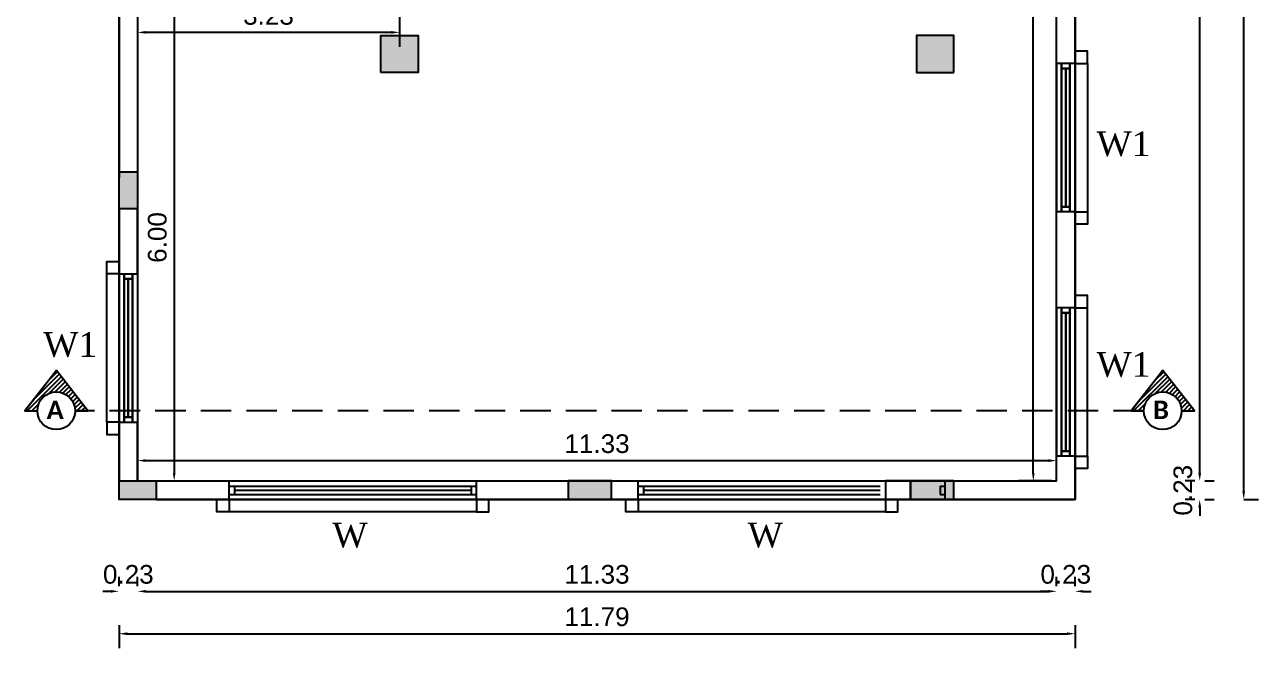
# Model space of a CAD drawing. Header units: metres. Extents: x 3104 to 3209, y 1082 to 1212.
# Drawn here: x 3177.95 to 3193.15, y 1156.87 to 1164.55 of the extents above; entities that cross this region are included whole.
import ezdxf

# ---------------------------------------------------------------- set-up
doc = ezdxf.new("R2010")
doc.units = ezdxf.units.M
for name, pattern in [('CONTINULUS', [0]), ('DASHED', [0.75, 0.5, -0.25]), ('HIDDEN', [0.375, 0.25, -0.125])]:
    doc.linetypes.add(name, pattern=pattern)
doc.layers.get('Defpoints').update_dxf_attribs({"lineweight": 0})
for name, color, linetype in [('BLK_1_FLR_1_BLT_UP_AREA', 1, 'Continuous'), ('BLK_1_FLR_1_REGULAR_ROOM_1', 2, 'Continuous'), ('sill', 8, 'Continuous')]:
    doc.layers.add(name, color=color, linetype=linetype)
doc.layers.add('elevation', color=5, linetype='Continuous', lineweight=30)
doc.layers.add('section', color=3, linetype='Continuous', lineweight=30)
doc.styles.add('ANAND', font='times.ttf')
doc.styles.add('MtXpl_Calibri', font='calibrib.ttf')
doc.styles.get("Standard").update_dxf_attribs({"font": 'arial.ttf'})
doc.dimstyles.new('V1', dxfattribs={"dimtxt": 0.23, "dimasz": 0.1, "dimexe": 0.18, "dimexo": 0.0625, "dimgap": 0.09, "dimtad": 1, "dimzin": 0, "dimdsep": 46, "dimtxsty": 'Standard', "dimcen": 0.09, "dimadec": 0, "dimazin": 0, "dimtfac": 1, "dimtix": 1, "dimtofl": 0, "dimtmove": 2, "dimatfit": 0, "dimfxl": 0, "dimtolj": 1, "dimtzin": 0, "dimarcsym": 0})

# ---------------------------------------------------------------- blocks, each defined once
blk = doc.blocks.new('*U12')
at = {"layer": 'elevation'}
for p, q in [((2.5, 6.5), (69.5, 6.5)), ((2.5, 2.5), (69.5, 2.5))]:
    blk.add_line(p, q, dxfattribs=at)
at = {"layer": 'section'}
for p, q in [((0, 6.5), (2.5, 6.5)), ((2.5, 6.5), (2.5, 2.5)), ((69.5, 6.5), (72, 6.5)), ((69.5, 6.5), (69.5, 2.5)), ((0, 2.5), (2.5, 2.5)), ((2.5, 4.5), (69.5, 4.5)), ((69.5, 2.5), (72, 2.5))]:
    blk.add_line(p, q, dxfattribs=at)
at = {"layer": 'sill'}
for p, q in [((0, 9), (72, 9)), ((0, 0), (72, 0))]:
    blk.add_line(p, q, dxfattribs=at)
blk = doc.blocks.new('*U15')
at = {"ltscale": 0.25}
h = blk.add_hatch(color=256, dxfattribs=at)
h.dxf.hatch_style = 1
h.paths.add_polyline_path([(38625.63, -66138.85), (38634.63, -66138.85), (38634.63, -66120.85), (38625.63, -66120.85)])
blk.add_lwpolyline([(38625.63, -66138.85), (38634.63, -66138.85), (38634.63, -66120.85), (38625.63, -66120.85)], close=True, dxfattribs=at)
blk = doc.blocks.new('*U16')
at = {"ltscale": 0.25}
h = blk.add_hatch(color=256, dxfattribs=at)
h.dxf.hatch_style = 1
h.paths.add_polyline_path([(38625.63, -66138.85), (38634.63, -66138.85), (38634.63, -66117.85), (38625.63, -66117.85)])
blk.add_lwpolyline([(38625.63, -66138.85), (38634.63, -66138.85), (38634.63, -66117.85), (38625.63, -66117.85)], close=True, dxfattribs=at)
blk = doc.blocks.new('*U18')
at = {"ltscale": 0.25}
h = blk.add_hatch(color=256, dxfattribs=at)
h.dxf.hatch_style = 1
h.paths.add_polyline_path([(38621.13, -66138.85), (38639.13, -66138.85), (38639.13, -66120.85), (38621.13, -66120.85)])
blk.add_lwpolyline([(38621.13, -66138.85), (38639.13, -66138.85), (38639.13, -66120.85), (38621.13, -66120.85)], close=True, dxfattribs=at)
blk = doc.blocks.new('*D46')
at = {"color": 0, "lineweight": -2}
for p, q in [((3192.431, 1159.032), (3192.431, 1159.132)), ((3192.494, 1158.932), (3192.611, 1158.932)), ((3192.431, 1158.604), (3192.431, 1158.504)), ((3192.494, 1158.704), (3192.611, 1158.704))]:
    blk.add_line(p, q, dxfattribs=at)
at = {"color": 0}
for points in [[(3192.414, 1159.032), (3192.448, 1159.032), (3192.431, 1158.932)], [(3192.414, 1158.604), (3192.448, 1158.604), (3192.431, 1158.704)]]:
    blk.add_solid(points, dxfattribs=at)
at = {"layer": 'Defpoints', "color": 0}
for p in [(3192.431, 1158.932), (3192.431, 1158.932), (3192.431, 1158.704)]:
    blk.add_point(p, dxfattribs=at)
at = {"color": 0, "insert": (3192.224, 1158.818), "char_height": 0.23, "attachment_point": 5, "rotation": 90}
blk.add_mtext('\\A1;0.23', dxfattribs=at)
blk = doc.blocks.new('*D47')
at = {"color": 0, "lineweight": -2}
for p, q in [((3192.431, 1159.032), (3192.431, 1172.929)), ((3192.494, 1173.029), (3192.611, 1173.029)), ((3192.494, 1158.932), (3192.611, 1158.932))]:
    blk.add_line(p, q, dxfattribs=at)
at = {"color": 0}
for points in [[(3192.414, 1172.929), (3192.448, 1172.929), (3192.431, 1173.029)], [(3192.414, 1159.032), (3192.448, 1159.032), (3192.431, 1158.932)]]:
    blk.add_solid(points, dxfattribs=at)
at = {"layer": 'Defpoints', "color": 0}
for p in [(3192.431, 1173.029), (3192.431, 1173.029), (3192.431, 1158.932)]:
    blk.add_point(p, dxfattribs=at)
at = {"color": 0, "insert": (3192.224, 1165.981), "char_height": 0.23, "attachment_point": 5, "rotation": 90}
blk.add_mtext('\\A1;14.10', dxfattribs=at)
blk = doc.blocks.new('*D49')
at = {"color": 0, "lineweight": -2}
for p, q in [((3192.977, 1173.258), (3193.154, 1173.258)), ((3192.974, 1158.804), (3192.974, 1173.158)), ((3192.977, 1158.704), (3193.154, 1158.704))]:
    blk.add_line(p, q, dxfattribs=at)
at = {"color": 0}
for points in [[(3192.957, 1173.158), (3192.99, 1173.158), (3192.974, 1173.258)], [(3192.957, 1158.804), (3192.99, 1158.804), (3192.974, 1158.704)]]:
    blk.add_solid(points, dxfattribs=at)
at = {"layer": 'Defpoints', "color": 0}
for p in [(3192.914, 1173.258), (3192.974, 1173.258), (3192.914, 1158.704)]:
    blk.add_point(p, dxfattribs=at)
at = {"color": 0, "insert": (3192.766, 1165.981), "char_height": 0.23, "attachment_point": 5, "rotation": 90}
blk.add_mtext('\\A1;14.55', dxfattribs=at)
blk = doc.blocks.new('*D58')
at = {"color": 0, "lineweight": -2}
for p, q in [((3179.109, 1157.635), (3179.109, 1157.752)), ((3179.337, 1157.635), (3179.337, 1157.752)), ((3179.009, 1157.572), (3178.909, 1157.572)), ((3179.437, 1157.572), (3179.537, 1157.572))]:
    blk.add_line(p, q, dxfattribs=at)
at = {"color": 0}
for points in [[(3179.009, 1157.589), (3179.009, 1157.556), (3179.109, 1157.572)], [(3179.437, 1157.589), (3179.437, 1157.556), (3179.337, 1157.572)]]:
    blk.add_solid(points, dxfattribs=at)
at = {"layer": 'Defpoints', "color": 0}
for p in [(3179.109, 1157.572), (3179.337, 1157.572), (3179.337, 1157.572)]:
    blk.add_point(p, dxfattribs=at)
at = {"color": 0, "insert": (3179.223, 1157.78), "char_height": 0.23, "attachment_point": 5}
blk.add_mtext('\\A1;0.23', dxfattribs=at)
blk = doc.blocks.new('*D59')
at = {"color": 0, "lineweight": -2}
for p, q in [((3179.337, 1157.635), (3179.337, 1157.752)), ((3190.666, 1157.635), (3190.666, 1157.752)), ((3179.437, 1157.572), (3190.566, 1157.572))]:
    blk.add_line(p, q, dxfattribs=at)
at = {"color": 0}
for points in [[(3179.437, 1157.589), (3179.437, 1157.556), (3179.337, 1157.572)], [(3190.566, 1157.589), (3190.566, 1157.556), (3190.666, 1157.572)]]:
    blk.add_solid(points, dxfattribs=at)
at = {"layer": 'Defpoints', "color": 0}
for p in [(3179.337, 1157.572), (3190.666, 1157.572), (3190.666, 1157.572)]:
    blk.add_point(p, dxfattribs=at)
at = {"color": 0, "insert": (3185.001, 1157.78), "char_height": 0.23, "attachment_point": 5}
blk.add_mtext('\\A1;11.33', dxfattribs=at)
blk = doc.blocks.new('*D60')
at = {"color": 0, "lineweight": -2}
for p, q in [((3190.666, 1157.635), (3190.666, 1157.752)), ((3190.894, 1157.635), (3190.894, 1157.752)), ((3190.566, 1157.572), (3190.466, 1157.572)), ((3190.994, 1157.572), (3191.094, 1157.572))]:
    blk.add_line(p, q, dxfattribs=at)
at = {"color": 0}
for points in [[(3190.566, 1157.589), (3190.566, 1157.556), (3190.666, 1157.572)], [(3190.994, 1157.589), (3190.994, 1157.556), (3190.894, 1157.572)]]:
    blk.add_solid(points, dxfattribs=at)
at = {"layer": 'Defpoints', "color": 0}
for p in [(3190.666, 1157.572), (3190.894, 1157.572), (3190.894, 1157.572)]:
    blk.add_point(p, dxfattribs=at)
at = {"color": 0, "insert": (3190.78, 1157.78), "char_height": 0.23, "attachment_point": 5}
blk.add_mtext('\\A1;0.23', dxfattribs=at)
blk = doc.blocks.new('*D61')
at = {"color": 0, "lineweight": -2}
for p, q in [((3179.109, 1157.156), (3179.109, 1156.87)), ((3190.894, 1157.156), (3190.894, 1156.87)), ((3179.209, 1157.05), (3190.794, 1157.05))]:
    blk.add_line(p, q, dxfattribs=at)
at = {"color": 0}
for points in [[(3179.209, 1157.067), (3179.209, 1157.033), (3179.109, 1157.05)], [(3190.794, 1157.067), (3190.794, 1157.033), (3190.894, 1157.05)]]:
    blk.add_solid(points, dxfattribs=at)
at = {"layer": 'Defpoints', "color": 0}
for p in [(3179.109, 1157.218), (3190.894, 1157.218), (3190.894, 1157.05)]:
    blk.add_point(p, dxfattribs=at)
at = {"color": 0, "insert": (3185.001, 1157.257), "char_height": 0.23, "attachment_point": 5}
blk.add_mtext('\\A1;11.79', dxfattribs=at)
blk = doc.blocks.new('*D155')
at = {"color": 0, "lineweight": -2}
for p, q in [((3179.337, 1164.87), (3179.337, 1164.279)), ((3182.566, 1164.87), (3182.566, 1164.279)), ((3182.466, 1164.459), (3179.437, 1164.459))]:
    blk.add_line(p, q, dxfattribs=at)
at = {"color": 0}
for points in [[(3179.437, 1164.476), (3179.437, 1164.443), (3179.337, 1164.459)], [(3182.466, 1164.476), (3182.466, 1164.443), (3182.566, 1164.459)]]:
    blk.add_solid(points, dxfattribs=at)
at = {"layer": 'Defpoints', "color": 0}
for p in [(3179.337, 1164.932), (3182.566, 1164.932), (3179.337, 1164.459)]:
    blk.add_point(p, dxfattribs=at)
at = {"color": 0, "insert": (3180.951, 1164.667), "char_height": 0.23, "attachment_point": 5}
blk.add_mtext('\\A1;3.23', dxfattribs=at)
blk = doc.blocks.new('*D156')
at = {"color": 0, "lineweight": -2}
for p, q in [((3179.4, 1164.932), (3179.968, 1164.932)), ((3179.788, 1164.832), (3179.788, 1159.032)), ((3179.4, 1158.932), (3179.968, 1158.932))]:
    blk.add_line(p, q, dxfattribs=at)
at = {"color": 0}
for points in [[(3179.771, 1164.832), (3179.805, 1164.832), (3179.788, 1164.932)], [(3179.771, 1159.032), (3179.805, 1159.032), (3179.788, 1158.932)]]:
    blk.add_solid(points, dxfattribs=at)
at = {"layer": 'Defpoints', "color": 0}
for p in [(3179.337, 1164.932), (3179.337, 1158.932), (3179.788, 1158.932)]:
    blk.add_point(p, dxfattribs=at)
at = {"color": 0, "insert": (3179.581, 1161.932), "char_height": 0.23, "attachment_point": 5, "rotation": 90}
blk.add_mtext('\\A1;6.00', dxfattribs=at)
blk = doc.blocks.new('*D157')
at = {"color": 0, "lineweight": -2}
for p, q in [((3179.337, 1158.995), (3179.337, 1159.363)), ((3190.666, 1158.995), (3190.666, 1159.363)), ((3179.437, 1159.183), (3190.566, 1159.183))]:
    blk.add_line(p, q, dxfattribs=at)
at = {"color": 0}
for points in [[(3179.437, 1159.2), (3179.437, 1159.166), (3179.337, 1159.183)], [(3190.566, 1159.2), (3190.566, 1159.166), (3190.666, 1159.183)]]:
    blk.add_solid(points, dxfattribs=at)
at = {"layer": 'Defpoints', "color": 0}
for p in [(3190.666, 1159.183), (3179.337, 1158.932), (3190.666, 1158.932)]:
    blk.add_point(p, dxfattribs=at)
at = {"color": 0, "insert": (3185.001, 1159.39), "char_height": 0.23, "attachment_point": 5}
blk.add_mtext('\\A1;11.33', dxfattribs=at)
blk = doc.blocks.new('*D78')
at = {"color": 0, "lineweight": -2}
for p, q in [((3190.603, 1173.025), (3190.199, 1173.025)), ((3190.379, 1159.032), (3190.379, 1172.925)), ((3190.603, 1158.932), (3190.199, 1158.932))]:
    blk.add_line(p, q, dxfattribs=at)
at = {"color": 0}
for points in [[(3190.363, 1172.925), (3190.396, 1172.925), (3190.379, 1173.025)], [(3190.363, 1159.032), (3190.396, 1159.032), (3190.379, 1158.932)]]:
    blk.add_solid(points, dxfattribs=at)
at = {"layer": 'Defpoints', "color": 0}
for p in [(3190.379, 1173.025), (3190.666, 1173.025), (3190.666, 1158.932)]:
    blk.add_point(p, dxfattribs=at)
at = {"color": 0, "insert": (3190.172, 1165.979), "char_height": 0.23, "attachment_point": 5, "rotation": 90}
blk.add_mtext('\\A1;14.10', dxfattribs=at)
blk = doc.blocks.new('*D97')
at = {"color": 0, "lineweight": -2}
for p, q in [((3192.431, 1159.032), (3192.431, 1159.132)), ((3192.369, 1158.932), (3192.251, 1158.932)), ((3192.369, 1158.704), (3192.251, 1158.704)), ((3192.431, 1158.604), (3192.431, 1158.504))]:
    blk.add_line(p, q, dxfattribs=at)
at = {"color": 0}
for points in [[(3192.414, 1159.032), (3192.448, 1159.032), (3192.431, 1158.932)], [(3192.414, 1158.604), (3192.448, 1158.604), (3192.431, 1158.704)]]:
    blk.add_solid(points, dxfattribs=at)
at = {"layer": 'Defpoints', "color": 0}
for p in [(3192.431, 1158.932), (3192.431, 1158.932), (3192.431, 1158.704)]:
    blk.add_point(p, dxfattribs=at)
at = {"color": 0, "insert": (3192.224, 1158.818), "char_height": 0.23, "attachment_point": 5, "rotation": 90}
blk.add_mtext('\\A1;0.23', dxfattribs=at)
blk = doc.blocks.new('*D98')
at = {"color": 0, "lineweight": -2}
for p, q in [((3192.369, 1173.029), (3192.251, 1173.029)), ((3192.431, 1159.032), (3192.431, 1172.929)), ((3192.369, 1158.932), (3192.251, 1158.932))]:
    blk.add_line(p, q, dxfattribs=at)
at = {"color": 0}
for points in [[(3192.414, 1172.929), (3192.448, 1172.929), (3192.431, 1173.029)], [(3192.414, 1159.032), (3192.448, 1159.032), (3192.431, 1158.932)]]:
    blk.add_solid(points, dxfattribs=at)
at = {"layer": 'Defpoints', "color": 0}
for p in [(3192.431, 1173.029), (3192.431, 1173.029), (3192.431, 1158.932)]:
    blk.add_point(p, dxfattribs=at)
at = {"color": 0, "insert": (3192.224, 1165.981), "char_height": 0.23, "attachment_point": 5, "rotation": 90}
blk.add_mtext('\\A1;14.10', dxfattribs=at)
blk = doc.blocks.new('*D100')
at = {"color": 0, "lineweight": -2}
for p, q in [((3192.977, 1173.258), (3193.154, 1173.258)), ((3192.974, 1158.804), (3192.974, 1173.158)), ((3192.977, 1158.704), (3193.154, 1158.704))]:
    blk.add_line(p, q, dxfattribs=at)
at = {"color": 0}
for points in [[(3192.957, 1173.158), (3192.99, 1173.158), (3192.974, 1173.258)], [(3192.957, 1158.804), (3192.99, 1158.804), (3192.974, 1158.704)]]:
    blk.add_solid(points, dxfattribs=at)
at = {"layer": 'Defpoints', "color": 0}
for p in [(3192.914, 1173.258), (3192.974, 1173.258), (3192.914, 1158.704)]:
    blk.add_point(p, dxfattribs=at)
at = {"color": 0, "insert": (3192.766, 1165.981), "char_height": 0.23, "attachment_point": 5, "rotation": 90}
blk.add_mtext('\\A1;14.55', dxfattribs=at)
blk = doc.blocks.new('*D109')
at = {"color": 0, "lineweight": -2}
for p, q in [((3179.109, 1157.635), (3179.109, 1157.752)), ((3179.337, 1157.635), (3179.337, 1157.752)), ((3179.009, 1157.572), (3178.909, 1157.572)), ((3179.437, 1157.572), (3179.537, 1157.572))]:
    blk.add_line(p, q, dxfattribs=at)
at = {"color": 0}
for points in [[(3179.009, 1157.589), (3179.009, 1157.556), (3179.109, 1157.572)], [(3179.437, 1157.589), (3179.437, 1157.556), (3179.337, 1157.572)]]:
    blk.add_solid(points, dxfattribs=at)
at = {"layer": 'Defpoints', "color": 0}
for p in [(3179.109, 1157.572), (3179.337, 1157.572), (3179.337, 1157.572)]:
    blk.add_point(p, dxfattribs=at)
at = {"color": 0, "insert": (3179.223, 1157.78), "char_height": 0.23, "attachment_point": 5}
blk.add_mtext('\\A1;0.23', dxfattribs=at)
blk = doc.blocks.new('*D110')
at = {"color": 0, "lineweight": -2}
for p, q in [((3179.337, 1157.635), (3179.337, 1157.752)), ((3190.666, 1157.635), (3190.666, 1157.752)), ((3179.437, 1157.572), (3190.566, 1157.572))]:
    blk.add_line(p, q, dxfattribs=at)
at = {"color": 0}
for points in [[(3179.437, 1157.589), (3179.437, 1157.556), (3179.337, 1157.572)], [(3190.566, 1157.589), (3190.566, 1157.556), (3190.666, 1157.572)]]:
    blk.add_solid(points, dxfattribs=at)
at = {"layer": 'Defpoints', "color": 0}
for p in [(3179.337, 1157.572), (3190.666, 1157.572), (3190.666, 1157.572)]:
    blk.add_point(p, dxfattribs=at)
at = {"color": 0, "insert": (3185.001, 1157.78), "char_height": 0.23, "attachment_point": 5}
blk.add_mtext('\\A1;11.33', dxfattribs=at)
blk = doc.blocks.new('*D111')
at = {"color": 0, "lineweight": -2}
for p, q in [((3190.666, 1157.635), (3190.666, 1157.752)), ((3190.894, 1157.635), (3190.894, 1157.752)), ((3190.566, 1157.572), (3190.466, 1157.572)), ((3190.994, 1157.572), (3191.094, 1157.572))]:
    blk.add_line(p, q, dxfattribs=at)
at = {"color": 0}
for points in [[(3190.566, 1157.589), (3190.566, 1157.556), (3190.666, 1157.572)], [(3190.994, 1157.589), (3190.994, 1157.556), (3190.894, 1157.572)]]:
    blk.add_solid(points, dxfattribs=at)
at = {"layer": 'Defpoints', "color": 0}
for p in [(3190.666, 1157.572), (3190.894, 1157.572), (3190.894, 1157.572)]:
    blk.add_point(p, dxfattribs=at)
at = {"color": 0, "insert": (3190.78, 1157.78), "char_height": 0.23, "attachment_point": 5}
blk.add_mtext('\\A1;0.23', dxfattribs=at)
blk = doc.blocks.new('*D112')
at = {"color": 0, "lineweight": -2}
for p, q in [((3179.109, 1157.156), (3179.109, 1156.87)), ((3190.894, 1157.156), (3190.894, 1156.87)), ((3179.209, 1157.05), (3190.794, 1157.05))]:
    blk.add_line(p, q, dxfattribs=at)
at = {"color": 0}
for points in [[(3179.209, 1157.067), (3179.209, 1157.033), (3179.109, 1157.05)], [(3190.794, 1157.067), (3190.794, 1157.033), (3190.894, 1157.05)]]:
    blk.add_solid(points, dxfattribs=at)
at = {"layer": 'Defpoints', "color": 0}
for p in [(3179.109, 1157.218), (3190.894, 1157.218), (3190.894, 1157.05)]:
    blk.add_point(p, dxfattribs=at)
at = {"color": 0, "insert": (3185.001, 1157.257), "char_height": 0.23, "attachment_point": 5}
blk.add_mtext('\\A1;11.79', dxfattribs=at)
blk = doc.blocks.new('*D165')
at = {"color": 0, "lineweight": -2}
for p, q in [((3179.337, 1164.87), (3179.337, 1164.279)), ((3182.566, 1164.87), (3182.566, 1164.279)), ((3182.466, 1164.459), (3179.437, 1164.459))]:
    blk.add_line(p, q, dxfattribs=at)
at = {"color": 0}
for points in [[(3179.437, 1164.476), (3179.437, 1164.443), (3179.337, 1164.459)], [(3182.466, 1164.476), (3182.466, 1164.443), (3182.566, 1164.459)]]:
    blk.add_solid(points, dxfattribs=at)
at = {"layer": 'Defpoints', "color": 0}
for p in [(3179.337, 1164.932), (3182.566, 1164.932), (3179.337, 1164.459)]:
    blk.add_point(p, dxfattribs=at)
at = {"color": 0, "insert": (3180.951, 1164.667), "char_height": 0.23, "attachment_point": 5}
blk.add_mtext('\\A1;3.23', dxfattribs=at)
blk = doc.blocks.new('*D166')
at = {"color": 0, "lineweight": -2}
for p, q in [((3179.4, 1164.932), (3179.968, 1164.932)), ((3179.788, 1164.832), (3179.788, 1159.032)), ((3179.4, 1158.932), (3179.968, 1158.932))]:
    blk.add_line(p, q, dxfattribs=at)
at = {"color": 0}
for points in [[(3179.771, 1164.832), (3179.805, 1164.832), (3179.788, 1164.932)], [(3179.771, 1159.032), (3179.805, 1159.032), (3179.788, 1158.932)]]:
    blk.add_solid(points, dxfattribs=at)
at = {"layer": 'Defpoints', "color": 0}
for p in [(3179.337, 1164.932), (3179.337, 1158.932), (3179.788, 1158.932)]:
    blk.add_point(p, dxfattribs=at)
at = {"color": 0, "insert": (3179.581, 1161.932), "char_height": 0.23, "attachment_point": 5, "rotation": 90}
blk.add_mtext('\\A1;6.00', dxfattribs=at)
blk = doc.blocks.new('*D167')
at = {"color": 0, "lineweight": -2}
for p, q in [((3179.337, 1158.995), (3179.337, 1159.363)), ((3190.666, 1158.995), (3190.666, 1159.363)), ((3179.437, 1159.183), (3190.566, 1159.183))]:
    blk.add_line(p, q, dxfattribs=at)
at = {"color": 0}
for points in [[(3179.437, 1159.2), (3179.437, 1159.166), (3179.337, 1159.183)], [(3190.566, 1159.2), (3190.566, 1159.166), (3190.666, 1159.183)]]:
    blk.add_solid(points, dxfattribs=at)
at = {"layer": 'Defpoints', "color": 0}
for p in [(3190.666, 1159.183), (3179.337, 1158.932), (3190.666, 1158.932)]:
    blk.add_point(p, dxfattribs=at)
at = {"color": 0, "insert": (3185.001, 1159.39), "char_height": 0.23, "attachment_point": 5}
blk.add_mtext('\\A1;11.33', dxfattribs=at)
blk = doc.blocks.new('*D114')
at = {"color": 0, "lineweight": -2}
for p, q in [((3190.603, 1173.025), (3190.199, 1173.025)), ((3190.379, 1159.032), (3190.379, 1172.925)), ((3190.603, 1158.932), (3190.199, 1158.932))]:
    blk.add_line(p, q, dxfattribs=at)
at = {"color": 0}
for points in [[(3190.363, 1172.925), (3190.396, 1172.925), (3190.379, 1173.025)], [(3190.363, 1159.032), (3190.396, 1159.032), (3190.379, 1158.932)]]:
    blk.add_solid(points, dxfattribs=at)
at = {"layer": 'Defpoints', "color": 0}
for p in [(3190.379, 1173.025), (3190.666, 1173.025), (3190.666, 1158.932)]:
    blk.add_point(p, dxfattribs=at)
at = {"color": 0, "insert": (3190.172, 1165.979), "char_height": 0.23, "attachment_point": 5, "rotation": 90}
blk.add_mtext('\\A1;14.10', dxfattribs=at)

msp = doc.modelspace()

# ---------------------------------------------------------------- hatches: boundary and pattern name
at = {"linetype": 'CONTINULUS'}
h = msp.add_hatch(dxfattribs=at)
h.set_pattern_fill('ANSI31', color=256, scale=0.314928, angle=180)
h.set_pattern_definition([(225, (9093.267846, 6336.933627), (0.02783596555, -0.02783596555), [])])
h.paths.add_polyline_path([(3177.94513, 1159.79649), (3178.10259, 1159.79649, -1), (3178.56715, 1159.79649), (3178.72462, 1159.79649), (3178.33581, 1160.29331)])
h = msp.add_hatch(dxfattribs=at)
h.set_pattern_fill('ANSI31', color=256, scale=0.314928, angle=180)
h.set_pattern_definition([(225, (9093.267846, 6336.933627), (0.02783596555, -0.02783596555), [])])
h.paths.add_polyline_path([(3177.94513, 1159.79649), (3178.10259, 1159.79649, -1), (3178.56715, 1159.79649), (3178.72462, 1159.79649), (3178.33581, 1160.29331)])
h = msp.add_hatch(dxfattribs=at)
h.set_pattern_fill('ANSI31', color=256, scale=0.314928, angle=180)
h.set_pattern_definition([(225, (9106.90807, 6336.933627), (0.02783596555, -0.02783596555), [])])
h.paths.add_polyline_path([(3191.58535, 1159.79649), (3191.74281, 1159.79649, -1), (3192.20737, 1159.79649), (3192.36484, 1159.79649), (3191.97603, 1160.29331)])
h = msp.add_hatch(dxfattribs=at)
h.set_pattern_fill('ANSI31', color=256, scale=0.314928, angle=180)
h.set_pattern_definition([(225, (9106.90807, 6336.933627), (0.02783596555, -0.02783596555), [])])
h.paths.add_polyline_path([(3191.58535, 1159.79649), (3191.74281, 1159.79649, -1), (3192.20737, 1159.79649), (3192.36484, 1159.79649), (3191.97603, 1160.29331)])

# ---------------------------------------------------------------- linework, layer by layer
for p, q in [((3179.1085, 1170.13354), (3179.1085, 1162.66594)), ((3179.1085, 1170.13354), (3179.1085, 1162.66594)), ((3190.6655, 1158.93214), (3190.6655, 1167.99994)), ((3190.6655, 1158.93214), (3190.6655, 1167.99994)), ((3190.8941, 1158.70354), (3190.8941, 1167.99994)), ((3190.8941, 1158.70354), (3190.8941, 1167.99994)), ((3190.6655, 1164.07564), (3190.6655, 1164.38044)), ((3190.6655, 1164.07564), (3190.6655, 1164.38044)), ((3190.8941, 1164.07564), (3190.8941, 1164.38044)), ((3190.8941, 1164.07564), (3190.8941, 1164.38044)), ((3190.8941, 1164.07564), (3190.6655, 1164.07564)), ((3190.8941, 1164.07564), (3190.6655, 1164.07564)), ((3179.1085, 1162.28494), (3179.1085, 1161.48484)), ((3179.1085, 1162.28494), (3179.1085, 1161.48484)), ((3179.3371, 1161.48484), (3179.3371, 1162.28494)), ((3179.3371, 1161.48484), (3179.3371, 1162.28494)), ((3190.6655, 1161.06574), (3190.6655, 1162.24684)), ((3190.8941, 1162.24684), (3190.6655, 1162.24684)), ((3190.6655, 1161.06574), (3190.6655, 1162.24684)), ((3190.8941, 1162.24684), (3190.6655, 1162.24684)), ((3190.8941, 1161.06574), (3190.8941, 1162.24684)), ((3190.8941, 1161.06574), (3190.8941, 1162.24684)), ((3179.1085, 1161.48484), (3179.3371, 1161.48484)), ((3179.1085, 1161.48484), (3179.3371, 1161.48484)), ((3190.8941, 1161.06574), (3190.6655, 1161.06574)), ((3190.8941, 1161.06574), (3190.6655, 1161.06574)), ((3179.1085, 1159.65604), (3179.1085, 1158.93214)), ((3179.1085, 1159.65604), (3179.3371, 1159.65604)), ((3179.1085, 1159.65604), (3179.1085, 1158.93214)), ((3179.1085, 1159.65604), (3179.3371, 1159.65604)), ((3179.3371, 1158.93214), (3179.3371, 1159.65604)), ((3179.3371, 1158.93214), (3179.3371, 1159.65604)), ((3190.6655, 1158.93214), (3190.6655, 1159.23694)), ((3190.8941, 1159.23694), (3190.6655, 1159.23694)), ((3190.6655, 1158.93214), (3190.6655, 1159.23694)), ((3190.8941, 1159.23694), (3190.6655, 1159.23694)), ((3190.8941, 1158.93214), (3190.8941, 1159.23694)), ((3190.8941, 1158.93214), (3190.8941, 1159.23694)), ((3180.46708, 1158.70354), (3180.46708, 1158.93214)), ((3180.46708, 1158.93214), (3183.51508, 1158.93214)), ((3180.46708, 1158.70354), (3180.46708, 1158.93214)), ((3180.46708, 1158.93214), (3183.51508, 1158.93214)), ((3183.51508, 1158.93214), (3184.64505, 1158.93214)), ((3183.51508, 1158.70354), (3183.51508, 1158.93214)), ((3183.51508, 1158.93214), (3184.64505, 1158.93214)), ((3183.51508, 1158.70354), (3183.51508, 1158.93214)), ((3185.17845, 1158.93214), (3186.24558, 1158.93214)), ((3185.17845, 1158.93214), (3186.24558, 1158.93214)), ((3185.50864, 1158.70354), (3185.50864, 1158.93214)), ((3185.50864, 1158.93214), (3188.55664, 1158.93214)), ((3185.50864, 1158.70354), (3185.50864, 1158.93214)), ((3185.50864, 1158.93214), (3188.55664, 1158.93214)), ((3189.29358, 1158.93214), (3190.6655, 1158.93214)), ((3189.29358, 1158.70354), (3189.29358, 1158.93214)), ((3189.29358, 1158.93214), (3190.6655, 1158.93214)), ((3189.29358, 1158.70354), (3189.29358, 1158.93214)), ((3180.46708, 1158.86864), (3180.53058, 1158.86864)), ((3180.46708, 1158.86864), (3180.53058, 1158.86864)), ((3180.46708, 1158.76704), (3180.53058, 1158.76704)), ((3180.46708, 1158.76704), (3180.53058, 1158.76704)), ((3180.53058, 1158.86864), (3183.45158, 1158.86864)), ((3180.53058, 1158.86864), (3180.53058, 1158.76704)), ((3180.53058, 1158.86864), (3183.45158, 1158.86864)), ((3180.53058, 1158.86864), (3180.53058, 1158.76704)), ((3180.53058, 1158.81784), (3183.45158, 1158.81784)), ((3180.53058, 1158.81784), (3183.45158, 1158.81784)), ((3180.53058, 1158.76704), (3183.45158, 1158.76704)), ((3180.53058, 1158.76704), (3183.45158, 1158.76704)), ((3183.45158, 1158.86864), (3183.51508, 1158.86864)), ((3183.45158, 1158.86864), (3183.45158, 1158.76704)), ((3183.45158, 1158.86864), (3183.51508, 1158.86864)), ((3183.45158, 1158.86864), (3183.45158, 1158.76704)), ((3183.45158, 1158.76704), (3183.51508, 1158.76704)), ((3183.45158, 1158.76704), (3183.51508, 1158.76704)), ((3185.50864, 1158.86864), (3185.57214, 1158.86864)), ((3185.50864, 1158.86864), (3185.57214, 1158.86864)), ((3185.50864, 1158.76704), (3185.57214, 1158.76704)), ((3185.50864, 1158.76704), (3185.57214, 1158.76704)), ((3185.57214, 1158.86864), (3188.49314, 1158.86864)), ((3185.57214, 1158.86864), (3185.57214, 1158.76704)), ((3185.57214, 1158.86864), (3188.49314, 1158.86864)), ((3185.57214, 1158.86864), (3185.57214, 1158.76704)), ((3185.57214, 1158.81784), (3188.49314, 1158.81784)), ((3185.57214, 1158.81784), (3188.49314, 1158.81784)), ((3185.57214, 1158.76704), (3188.49314, 1158.76704)), ((3185.57214, 1158.76704), (3188.49314, 1158.76704)), ((3189.23008, 1158.86864), (3189.29358, 1158.86864)), ((3189.23008, 1158.86864), (3189.23008, 1158.76704)), ((3189.23008, 1158.86864), (3189.29358, 1158.86864)), ((3189.23008, 1158.86864), (3189.23008, 1158.76704)), ((3189.23008, 1158.76704), (3189.29358, 1158.76704)), ((3189.23008, 1158.76704), (3189.29358, 1158.76704)), ((3179.5657, 1158.70354), (3180.46708, 1158.70354)), ((3179.5657, 1158.70354), (3180.46708, 1158.70354)), ((3180.46708, 1158.70354), (3183.51508, 1158.70354)), ((3180.46708, 1158.70354), (3183.51508, 1158.70354)), ((3185.50864, 1158.70354), (3188.55664, 1158.70354)), ((3185.50864, 1158.70354), (3188.55664, 1158.70354)), ((3189.29358, 1158.70354), (3190.8941, 1158.70354)), ((3189.29358, 1158.70354), (3190.8941, 1158.70354))]:
    msp.add_line(p, q)
at = {"ltscale": 5}
for p, q in [((3191.0465, 1164.07564), (3191.0465, 1162.24684)), ((3191.0465, 1164.07564), (3191.0465, 1162.24684)), ((3178.9561, 1159.65604), (3178.9561, 1161.48484)), ((3178.9561, 1159.65604), (3178.9561, 1161.48484)), ((3191.0465, 1159.23694), (3191.0465, 1161.06574)), ((3191.0465, 1159.23694), (3191.0465, 1161.06574)), ((3183.51508, 1158.55114), (3180.46708, 1158.55114)), ((3183.51508, 1158.55114), (3180.46708, 1158.55114)), ((3188.55664, 1158.55114), (3185.50864, 1158.55114)), ((3188.55664, 1158.55114), (3185.50864, 1158.55114))]:
    msp.add_line(p, q, dxfattribs=at)
at = {"linetype": 'CONTINULUS'}
for p, q in [((3177.94513, 1159.79649), (3178.33393, 1160.29331, -2.505)), ((3177.94513, 1159.79649), (3178.33393, 1160.29331, -2.505)), ((3178.72462, 1159.79649), (3178.33581, 1160.29331, -2.505)), ((3178.72462, 1159.79649), (3178.33581, 1160.29331, -2.505)), ((3191.58535, 1159.79649), (3191.97416, 1160.29331, -2.505)), ((3191.58535, 1159.79649), (3191.97416, 1160.29331, -2.505)), ((3192.36484, 1159.79649), (3191.97603, 1160.29331, -2.505)), ((3192.36484, 1159.79649), (3191.97603, 1160.29331, -2.505))]:
    msp.add_line(p, q, dxfattribs=at)
at = {"linetype": 'DASHED', "ltscale": 0.75}
msp.add_line((3191.74281, 1159.79649), (3178.56715, 1159.79649), dxfattribs=at)
msp.add_line((3191.74281, 1159.79649), (3178.56715, 1159.79649), dxfattribs=at)
for points in [[(3179.1085, 1173.25774), (3190.8941, 1173.25774), (3190.8941, 1158.70354), (3179.1085, 1158.70354)], [(3188.55664, 1158.70354), (3188.86608, 1158.70354), (3188.86608, 1158.93214), (3188.55664, 1158.93214)], [(3188.55664, 1158.70354), (3188.86608, 1158.70354), (3188.86608, 1158.93214), (3188.55664, 1158.93214)]]:
    msp.add_lwpolyline(points, close=True)
for points in [[(3179.3371, 1164.93214), (3179.3371, 1158.93214), (3180.46708, 1158.93214)], [(3179.3371, 1164.93214), (3179.3371, 1158.93214), (3180.46708, 1158.93214)], [(3190.8941, 1164.07564), (3191.0465, 1164.07564), (3191.0465, 1164.22804), (3190.8941, 1164.22804)], [(3190.8941, 1164.07564), (3191.0465, 1164.07564), (3191.0465, 1164.22804), (3190.8941, 1164.22804)], [(3190.8941, 1162.24684), (3191.0465, 1162.24684), (3191.0465, 1162.09444), (3190.8941, 1162.09444)], [(3190.8941, 1162.24684), (3191.0465, 1162.24684), (3191.0465, 1162.09444), (3190.8941, 1162.09444)], [(3179.1085, 1161.48484), (3178.9561, 1161.48484), (3178.9561, 1161.63724), (3179.1085, 1161.63724)], [(3179.1085, 1161.48484), (3178.9561, 1161.48484), (3178.9561, 1161.63724), (3179.1085, 1161.63724)], [(3190.8941, 1161.06574), (3191.0465, 1161.06574), (3191.0465, 1161.21814), (3190.8941, 1161.21814)], [(3190.8941, 1161.06574), (3191.0465, 1161.06574), (3191.0465, 1161.21814), (3190.8941, 1161.21814)], [(3179.1085, 1159.65604), (3178.9561, 1159.65604), (3178.9561, 1159.50364), (3179.1085, 1159.50364)], [(3179.1085, 1159.65604), (3178.9561, 1159.65604), (3178.9561, 1159.50364), (3179.1085, 1159.50364)], [(3190.8941, 1159.23694), (3191.0465, 1159.23694), (3191.0465, 1159.08454), (3190.8941, 1159.08454)], [(3190.8941, 1159.23694), (3191.0465, 1159.23694), (3191.0465, 1159.08454), (3190.8941, 1159.08454)], [(3180.46708, 1158.70354), (3180.46708, 1158.55114), (3180.31468, 1158.55114), (3180.31468, 1158.70354)], [(3180.46708, 1158.70354), (3180.46708, 1158.55114), (3180.31468, 1158.55114), (3180.31468, 1158.70354)], [(3183.51508, 1158.70354), (3184.64505, 1158.70354)], [(3183.51508, 1158.70354), (3183.51508, 1158.55114), (3183.66748, 1158.55114), (3183.66748, 1158.70354)], [(3183.51508, 1158.70354), (3184.64505, 1158.70354)], [(3183.51508, 1158.70354), (3183.51508, 1158.55114), (3183.66748, 1158.55114), (3183.66748, 1158.70354)], [(3185.17845, 1158.70354), (3186.24558, 1158.70354)], [(3185.17845, 1158.70354), (3186.24558, 1158.70354)], [(3185.50864, 1158.70354), (3185.50864, 1158.55114), (3185.35624, 1158.55114), (3185.35624, 1158.70354)], [(3185.50864, 1158.70354), (3185.50864, 1158.55114), (3185.35624, 1158.55114), (3185.35624, 1158.70354)], [(3188.55664, 1158.70354), (3188.55664, 1158.55114), (3188.70904, 1158.55114), (3188.70904, 1158.70354)], [(3188.55664, 1158.70354), (3188.55664, 1158.55114), (3188.70904, 1158.55114), (3188.70904, 1158.70354)]]:
    msp.add_lwpolyline(points)
at = {"linetype": 'HIDDEN'}
msp.add_lwpolyline([(3190.8941, 1158.93214), (3190.8941, 1164.38044)], dxfattribs=at)
msp.add_lwpolyline([(3190.8941, 1158.93214), (3190.8941, 1164.38044)], dxfattribs=at)
at = {"linetype": 'CONTINULUS'}
for points in [[(3178.56715, 1159.79649), (3178.72462, 1159.79649), (3178.33581, 1160.29331), (3177.94513, 1159.79649), (3178.10259, 1159.79649, -0.41421356)], [(3178.56715, 1159.79649), (3178.72462, 1159.79649), (3178.33581, 1160.29331), (3177.94513, 1159.79649), (3178.10259, 1159.79649, -0.41421356)], [(3192.20737, 1159.79649), (3192.36484, 1159.79649), (3191.97603, 1160.29331), (3191.58535, 1159.79649), (3191.74281, 1159.79649, -0.41421356)], [(3192.20737, 1159.79649), (3192.36484, 1159.79649), (3191.97603, 1160.29331), (3191.58535, 1159.79649), (3191.74281, 1159.79649, -0.41421356)]]:
    msp.add_lwpolyline(points, format="xyb", dxfattribs=at)
for centre in [(3178.33487, 1159.79649), (3178.33487, 1159.79649), (3191.97509, 1159.79649), (3191.97509, 1159.79649)]:
    msp.add_circle(centre, 0.23228, dxfattribs=at)
at = {"layer": 'BLK_1_FLR_1_BLT_UP_AREA', "color": 18}
msp.add_lwpolyline([(3179.1085, 1173.25774), (3190.8941, 1173.25774), (3190.8941, 1158.70354), (3179.1085, 1158.70354)], close=True, dxfattribs=at)
at = {"layer": 'BLK_1_FLR_1_REGULAR_ROOM_1', "color": 2}
msp.add_lwpolyline([(3179.3371, 1164.93214), (3179.3371, 1158.93214), (3190.6655, 1158.93214), (3190.6655, 1173.02914), (3185.8903, 1173.02914), (3185.8903, 1170.54354), (3182.5657, 1170.54354), (3182.5657, 1164.93214)], close=True, dxfattribs=at)

# ---------------------------------------------------------------- block references
at = {"yscale": 0.0254, "zscale": 0.0254}
for name, p, xscale, rotation in [('*U18', (4862.26384, 182.98864), -0.0254, 270), ('*U18', (4862.26384, 182.98864), -0.0254, 270), ('*U18', (1509.47208, 182.98864), 0.0254, 90), ('*U18', (1509.47208, 182.98864), 0.0254, 90), ('*U12', (3190.66553, 1164.07564), 0.0254, 270), ('*U12', (3190.66553, 1164.07564), 0.0254, 270), ('*U12', (3179.1085, 1161.48484), 0.0254, 270), ('*U12', (3179.1085, 1161.48484), 0.0254, 270), ('*U12', (3190.66553, 1161.06574), 0.0254, 270), ('*U12', (3190.66553, 1161.06574), 0.0254, 270), ('*U15', (4859.03524, 177.61253), -0.0254, 270), ('*U15', (4859.03524, 177.61253), -0.0254, 270), ('*U16', (1505.25237, 177.61253), 0.0254, 90), ('*U16', (1505.25237, 177.61253), 0.0254, 90), ('*U16', (1509.47274, 177.61253), 0.0254, 90), ('*U16', (1509.47274, 177.61253), 0.0254, 90)]:
    msp.add_blockref(name, p, dxfattribs=dict(at, xscale=xscale, rotation=rotation))
at = {"xscale": -0.0254, "yscale": 0.0254, "zscale": 0.0254}
msp.add_blockref('*U15', (4160.42812, 2842.21168), dxfattribs=at)
msp.add_blockref('*U15', (4160.42812, 2842.21168), dxfattribs=at)

# ---------------------------------------------------------------- texts
at = {"style": 'MtXpl_Calibri'}
for s, p in [('A', (3178.21529, 1159.69433, 0.2558)), ('A', (3178.21529, 1159.69433, 0.2558)), ('B', (3191.85551, 1159.69433, 0.2558)), ('B', (3191.85551, 1159.69433, 0.2558))]:
    msp.add_text(s, height=0.22675, dxfattribs=at).set_placement(p)
at = {"char_height": 0.3048, "width": 2.3734799, "attachment_point": 1, "style": 'ANAND'}
for s, insert in [('W1', (3191.15933, 1163.23871)), ('W1', (3191.15933, 1163.23871)), ('W1', (3178.17413, 1160.76595)), ('W1', (3178.17413, 1160.76595)), ('W1', (3191.15933, 1160.51988)), ('W1', (3191.15933, 1160.51988)), ('W', (3181.73804, 1158.41728)), ('W', (3181.73804, 1158.41728)), ('W', (3186.8583, 1158.41728)), ('W', (3186.8583, 1158.41728))]:
    msp.add_mtext(s, dxfattribs=dict(at, insert=insert))

# ---------------------------------------------------------------- dimensions: what is measured, and where the dimension line sits
for p1, p2, distance, picture, middle in [((3192.91431, 1158.70354), (3192.91431, 1173.25774), -0.0594, '*D49', (3192.76628, 1165.98064)), ((3192.91431, 1158.70354), (3192.91431, 1173.25774), -0.0594, '*D100', (3192.76628, 1165.98064)), ((3182.5657, 1164.93214), (3179.3371, 1164.93214), 0.4727, '*D155', (3180.9514, 1164.66695)), ((3179.3371, 1164.93214), (3179.3371, 1158.93214), 0.45092, '*D156', (3179.5806, 1161.93214)), ((3182.5657, 1164.93214), (3179.3371, 1164.93214), 0.4727, '*D165', (3180.9514, 1164.66695)), ((3179.3371, 1164.93214), (3179.3371, 1158.93214), 0.45092, '*D166', (3179.5806, 1161.93214)), ((3179.3371, 1158.93214), (3190.6655, 1158.93214), 0.25081, '*D157', (3185.0013, 1159.39046)), ((3179.3371, 1158.93214), (3190.6655, 1158.93214), 0.25081, '*D167', (3185.0013, 1159.39046)), ((3192.43104, 1158.70354), (3192.43104, 1158.93214), 0, '*D46', (3192.22353, 1158.81784)), ((3192.43104, 1158.70354), (3192.43104, 1158.93214), 0, '*D97', (3192.22353, 1158.81784)), ((3179.1085, 1157.57243), (3179.3371, 1157.57243), 0, '*D58', (3179.2228, 1157.77994)), ((3179.1085, 1157.57243), (3179.3371, 1157.57243), 0, '*D109', (3179.2228, 1157.77994)), ((3179.1085, 1157.21844), (3190.8941, 1157.21844), -0.16843, '*D61', (3185.0013, 1157.25745)), ((3179.1085, 1157.21844), (3190.8941, 1157.21844), -0.16843, '*D112', (3185.0013, 1157.25745))]:
    dim = msp.add_aligned_dim(p1=p1, p2=p2, distance=distance, dimstyle='V1')
    dim.commit()
    dim.dimension.update_dxf_attribs({"geometry": picture, "text_midpoint": middle})
for picture in ['*D78', '*D114']:
    dim = msp.add_aligned_dim(p1=(3190.6655, 1158.93214), p2=(3190.6655, 1173.02499), distance=0.28624, text='14.10', dimstyle='V1')
    dim.commit()
    dim.dimension.update_dxf_attribs({"geometry": picture, "text_midpoint": (3190.17183, 1165.97857)})
for base, p1, p2, angle, picture, middle in [((3192.43104, 1173.02914), (3192.43104, 1158.93214), (3192.43104, 1173.02914), 270, '*D47', (3192.2236, 1165.98064)), ((3192.43104, 1173.02914), (3192.43104, 1158.93214), (3192.43104, 1173.02914), 270, '*D98', (3192.2236, 1165.98064)), ((3190.6655, 1157.57243), (3179.3371, 1157.57243), (3190.6655, 1157.57243), 180, '*D59', (3185.0013, 1157.77994)), ((3190.6655, 1157.57243), (3179.3371, 1157.57243), (3190.6655, 1157.57243), 180, '*D110', (3185.0013, 1157.77994)), ((3190.8941, 1157.57243), (3190.6655, 1157.57243), (3190.8941, 1157.57243), 180, '*D60', (3190.7798, 1157.77994)), ((3190.8941, 1157.57243), (3190.6655, 1157.57243), (3190.8941, 1157.57243), 180, '*D111', (3190.7798, 1157.77994))]:
    dim = msp.add_linear_dim(base=base, p1=p1, p2=p2, angle=angle, dimstyle='V1')
    dim.commit()
    dim.dimension.update_dxf_attribs({"geometry": picture, "text_midpoint": middle})

doc.saveas('drawing.dxf')
